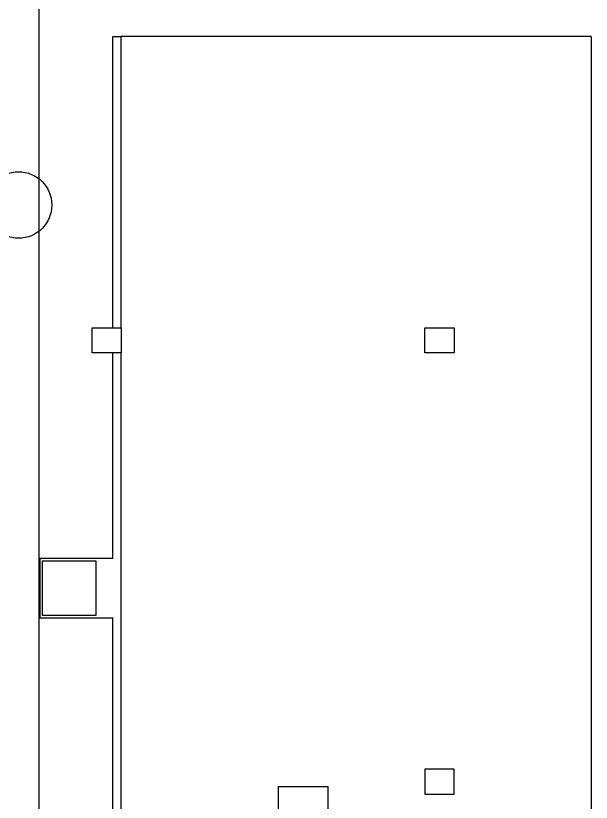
# Model space of a CAD drawing. Header units: millimetres. Extents: x -7718 to 421089, y 87466 to 341395.
# Drawn here: x 193715 to 207553, y 223315 to 242211 of the extents above; entities that cross this region are included whole.
import ezdxf

# ---------------------------------------------------------------- set-up
doc = ezdxf.new("R2010")
doc.units = ezdxf.units.MM
doc.header["$LTSCALE"] = 200
doc.header["$MEASUREMENT"] = 0
doc.layers.add('e-plan', color=9, linetype='CONTINUOUS')
doc.layers.add('e-room-box', color=7, linetype='CONTINUOUS')

msp = doc.modelspace()

# ---------------------------------------------------------------- linework, layer by layer
at = {"layer": 'e-plan'}
for p, q in [((196053, 234709), (196053, 241709)), ((196053, 241709), (196253, 241709)), ((196253, 234709), (196253, 241709)), ((207553, 241709), (196253, 241709)), ((207553, 241709), (207553, 217509)), ((196053, 229169), (196053, 234109)), ((196253, 217309), (196253, 234109)), ((196053, 229169), (194293, 229169)), ((194293, 229169), (194293, 227749)), ((194293, 227749), (196053, 227749)), ((196053, 217309), (196053, 227749))]:
    msp.add_line(p, q, dxfattribs=at)
at = {"layer": 'e-plan', "ltscale": 0.5}
for p, q in [((195553, 234709), (196253, 234709)), ((195553, 234109), (195553, 234709)), ((196253, 234709), (196253, 234109)), ((203553, 234709), (204253, 234709)), ((203553, 234109), (203553, 234709)), ((204253, 234709), (204253, 234109)), ((196253, 234109), (195553, 234109)), ((204253, 234109), (203553, 234109)), ((195653, 229109), (194353, 229109)), ((194353, 229109), (194353, 227809)), ((195653, 227809), (195653, 229109)), ((194353, 227809), (195653, 227809)), ((204253, 224109), (203553, 224109)), ((203553, 224109), (203553, 223509)), ((204253, 223509), (204253, 224109)), ((201228, 223684), (200028, 223684)), ((200028, 223684), (200028, 222484)), ((201228, 222484), (201228, 223684)), ((203553, 223509), (204253, 223509))]:
    msp.add_line(p, q, dxfattribs=at)
msp.add_circle((193783, 237663), 800, dxfattribs=at)
at = {"layer": 'e-room-box'}
msp.add_line((194278, 214777), (194278, 261211), dxfattribs=at)

doc.saveas('drawing.dxf')
